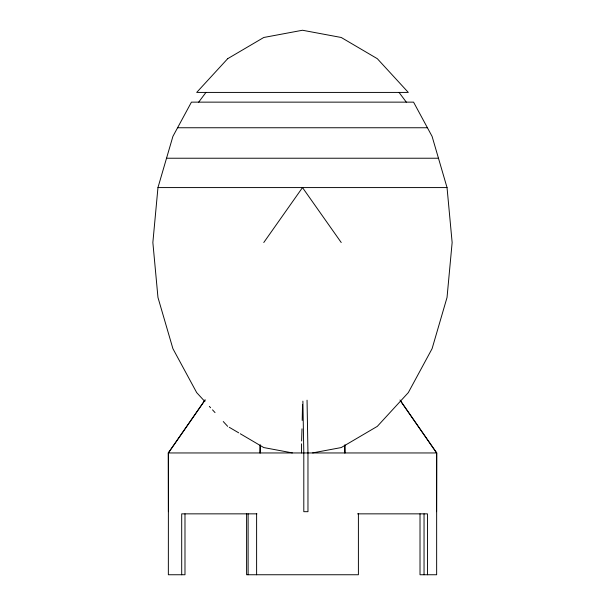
<?xml version="1.0" encoding="UTF-8"?>
<svg xmlns="http://www.w3.org/2000/svg" width="605" height="605" viewBox="0 0 605 605"><rect width="100%" height="100%" fill="white"/><g stroke="black" fill="none" stroke-linecap="round" stroke-linejoin="round"><path stroke-width="0.91" d="M260.014 452.956L260.089 445.651M260.165 452.956L260.248 444.736M302.523 404.647L302.197 420.452M302.001 428.824L301.608 440.992M312.641 452.903L341.228 447.564L377.316 426.359L408.307 392.622L432.091 348.661L447.034 297.463L452.139 242.522L447.034 187.58L432.091 136.39L413.563 102.139L191.437 102.139L172.909 136.39L157.965 187.58L152.861 242.522L157.965 297.463L172.909 348.661L196.693 392.622L204.913 401.576M168.409 511.686L168.266 452.956L205.012 399.981M205.155 399.981L168.409 452.956L168.349 574.75L184.986 574.75L184.986 513.849M263.772 242.522L302.5 187.58L341.228 242.522M198.69 102.139L205.957 92.421M177.583 127.753L427.417 127.753M166.534 158.23L438.466 158.23M157.965 187.58L447.034 187.58M168.266 452.956L436.734 452.956L436.591 511.686M256.921 513.849L181.697 513.849L181.697 574.75M357.495 513.849L427.455 513.849L427.455 574.75M292.359 452.903L263.772 447.564L240.238 433.732M229.25 427.281L238.665 432.809M209.338 406.394L210.608 407.77M212.506 409.835L215.032 412.587M223.253 421.541L227.684 426.359M399.043 92.421L406.31 102.139M399.988 399.981L436.734 452.956M400.374 400.744L436.591 452.956M307.045 400.192L307.968 452.956L307.968 511.686L303.801 511.686L303.801 452.956L302.893 401.13M344.903 444.736L344.986 452.956M344.759 445.651L344.835 452.956M301.487 443.82L301.487 452.956M436.651 452.956L436.651 574.75L420.014 574.75L420.014 513.849M424.045 513.849L424.045 574.75M358.402 513.849L358.402 574.75L246.598 574.75L246.598 513.849M256.611 513.849L256.611 574.75M248.118 513.849L248.118 574.75M227.684 58.693L196.693 92.421L408.307 92.421L377.316 58.693L341.228 37.48L302.5 30.25L263.772 37.48L227.684 58.693"/></g></svg>
